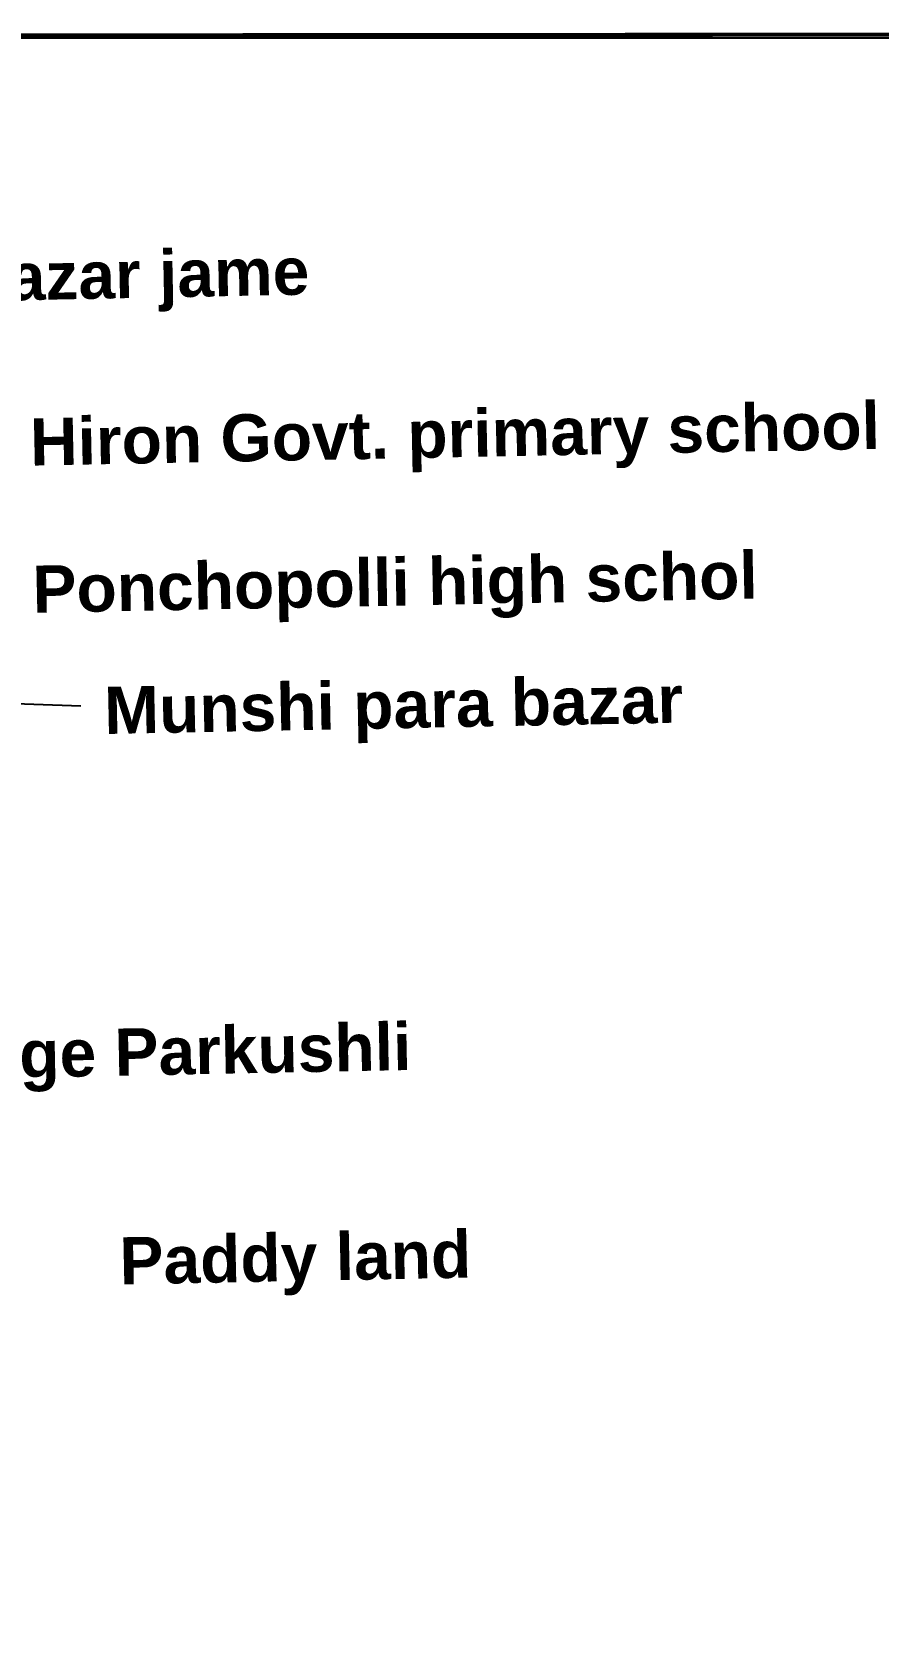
# Model space of a CAD drawing. Header units: millimetres. Extents: x 103 to 30935, y -127784 to -48.
# Drawn here: x 30568.9 to 30743.8, y -127453.2 to -127124.3 of the extents above; entities that cross this region are included whole.
import ezdxf

# ---------------------------------------------------------------- set-up
doc = ezdxf.new("R2010")
doc.units = ezdxf.units.MM
doc.header["$MEASUREMENT"] = 0
for name, color, linetype in [('boundary', 7, 'Continuous'), ('Khal', 4, 'Continuous'), ('TEXT', 5, 'Continuous')]:
    doc.layers.add(name, color=color, linetype=linetype)
doc.styles.get("Standard").update_dxf_attribs({"font": 'arial.ttf'})
doc.styles.add('sum', font='arialbd.ttf')
doc.dimstyles.get("Standard").update_dxf_attribs({"dimtxt": 0.18, "dimasz": 0.18, "dimexe": 0.18, "dimexo": 0.0625, "dimgap": 0.09, "dimtad": 0, "dimtih": 1, "dimtoh": 1, "dimdec": 4, "dimzin": 0, "dimdsep": 46, "dimtxsty": 'Standard', "dimblk": 'DATUMBLANK', "dimcen": 0.09, "dimadec": 0, "dimazin": 0, "dimtfac": 1, "dimtdec": 4, "dimtofl": 0, "dimtmove": 0, "dimatfit": 3, "dimfxl": 1, "dimtolj": 1, "dimtzin": 0, "dimarcsym": 0})

# ---------------------------------------------------------------- blocks, each defined once
blk = doc.blocks.new('_DatumBlank')
at = {"color": 0, "linetype": 'ByBlock', "lineweight": -2}
for p, q in [((0, 0.57735027), (-1, 0)), ((0, -0.57735027), (0, 0.57735027)), ((-1, 0), (0, -0.57735027))]:
    blk.add_line(p, q, dxfattribs=at)

msp = doc.modelspace()

# ---------------------------------------------------------------- linework, layer by layer
at = {"layer": 'boundary', "color": 0, "const_width": 0.842974521792552}
msp.add_lwpolyline([(30011.09998325488, -127125.5417381549), (30934.34011529604, -127124.7366985242), (30934.34011529604, -127782.9037932908), (30011.09998325488, -127783.7088329216), (30011.09998325488, -127125.5417381549)], dxfattribs=at)
at = {"layer": 'Khal', "lineweight": 25, "ltscale": 0.1}
msp.add_lwpolyline([(30011.09998325488, -127125.5417381549), (30934.34011529604, -127125.5417381549), (30934.34011529604, -127782.9037932908), (30011.09998325488, -127782.9037932908)], close=True, dxfattribs=at)

# ---------------------------------------------------------------- texts
at = {"layer": 'TEXT', "color": 7, "char_height": 9.755678282809514, "width": 188.8458765936468, "attachment_point": 1, "rotation": 1.1386055419265217, "style": 'sum'}
for s, insert in [('Munshi para bazar jame Mosque', (30471.6752206383, -127171.954385663)), ('Hiron Govt. primary school', (30568.43187087249, -127204.2827632658)), ('Hiron Ponchopolli high schol', (30529.58730968562, -127235.5126192904)), ('Munshi para bazar', (30583.74864444057, -127259.7843048948)), ('Village Parkushli', (30538.18355082373, -127331.4183650079)), ('Paddy land ', (30586.92021749033, -127373.6197762038))]:
    msp.add_mtext(s, dxfattribs=dict(at, insert=insert))

# ---------------------------------------------------------------- leaders
at = {"layer": 'TEXT', "color": 0, "lineweight": 25}
msp.add_leader([(30473.01923792731, -127259.9477700812), (30579.01515693714, -127263.7251148981)], dimstyle='Standard', override={"dimscale": 0.5, "dimasz": 100, "dimgap": 0.09, "dimtad": 0}, dxfattribs=at)

doc.saveas('drawing.dxf')
